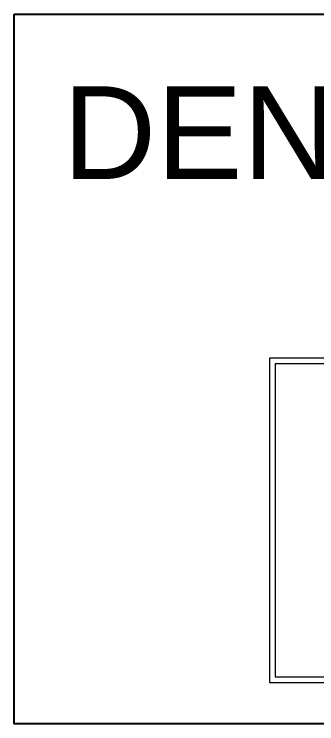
# Model space of a CAD drawing. Header units: millimetres. Extents: x 17 to 218440, y 21 to 53693.
# Drawn here: x 17 to 22873, y 21 to 53693 of the extents above; entities that cross this region are included whole.
import ezdxf

# ---------------------------------------------------------------- set-up
doc = ezdxf.new("R2010")
doc.units = ezdxf.units.MM
doc.header["$MEASUREMENT"] = 0
doc.linetypes.add('DASHED2', pattern=[0.375, 0.25, -0.125])
doc.layers.add('LEGEND', color=1, linetype='DASHED2', lineweight=50)
doc.layers.add('XR-KOP A3_MOZART$0$KOP-A1$0$A-GRSKOP', color=1, linetype='Continuous', lineweight=5)
doc.styles.get("Standard").update_dxf_attribs({"font": 'arial.ttf'})

# ---------------------------------------------------------------- blocks, each defined once
blk = doc.blocks.new('hsdh')
at = {"layer": 'XR-KOP A3_MOZART$0$KOP-A1$0$A-GRSKOP', "color": 0, "linetype": 'Continuous', "lineweight": 5}
blk.add_lwpolyline([(145480, 82601), (107945, 82601), (107945, 56197), (145480, 56197)], close=True, dxfattribs=at)
at = {"layer": 'XR-KOP A3_MOZART$0$KOP-A1$0$A-GRSKOP', "color": 5, "linetype": 'Continuous', "lineweight": 5}
blk.add_lwpolyline([(145017, 82138), (108409, 82138), (108409, 56660), (145017, 56660)], close=True, dxfattribs=at)

msp = doc.modelspace()

# ---------------------------------------------------------------- linework, layer by layer
msp.add_lwpolyline([(17.3, 53693.4), (218440.4, 53693.4), (218440.4, 21), (17.3, 21)], close=True)

# ---------------------------------------------------------------- block references
at = {"layer": 'LEGEND', "xscale": 0.929713299578401, "yscale": 0.929713299578401, "zscale": 0.929713299578401}
msp.add_blockref('hsdh', (-81059.1, -49110), dxfattribs=at)

# ---------------------------------------------------------------- texts
msp.add_text('DENAH RENCANA DESAIN REV 14 JAN 2025', height=7007.998).set_placement((3675.1, 41230.9))

doc.saveas('drawing.dxf')
